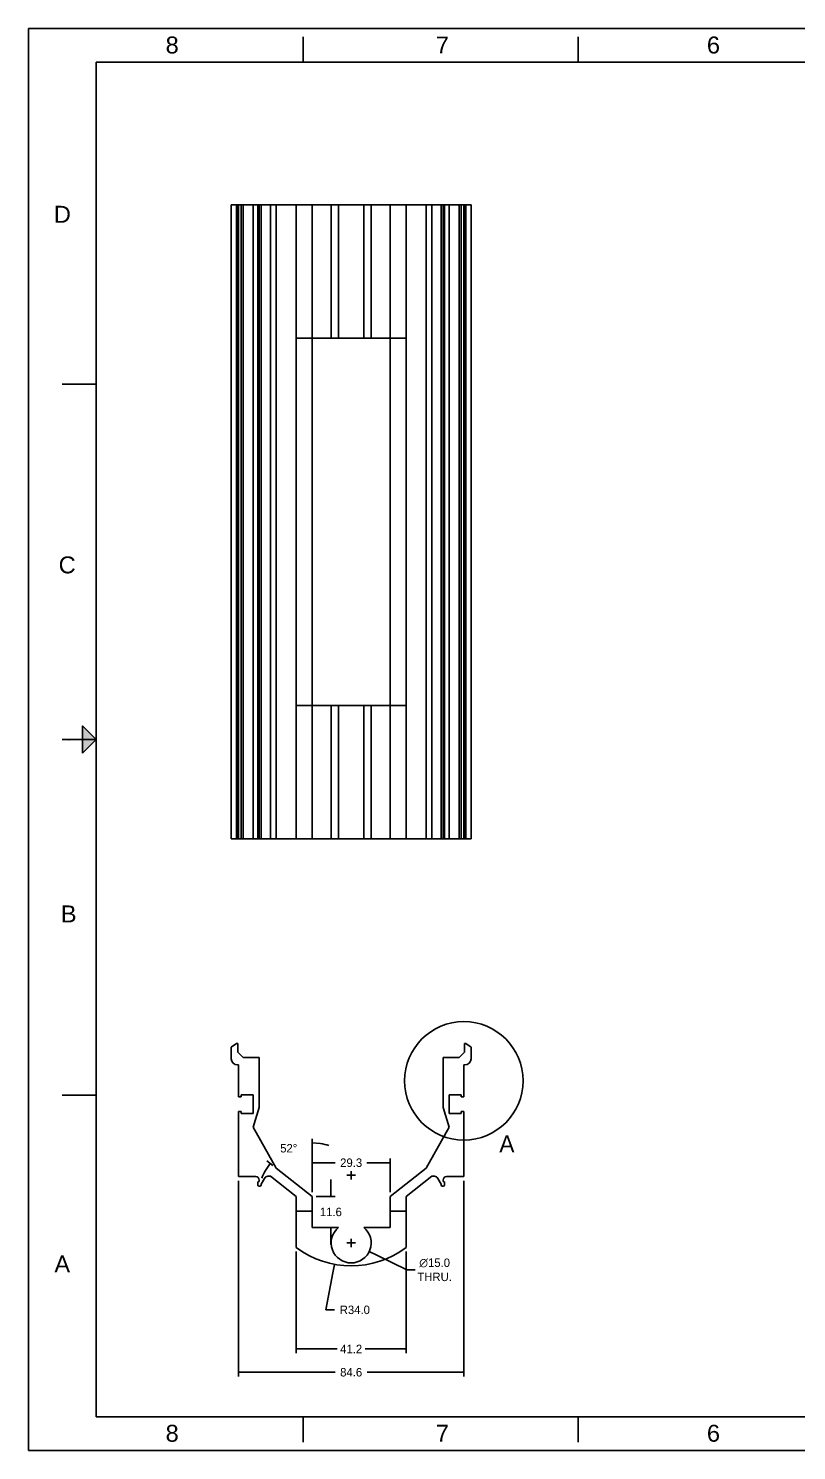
# Model space of a CAD drawing. Header units: millimetres. Extents: x 32 to 857, y 7 to 540.
# Drawn here: x 32 to 320, y 7 to 540 of the extents above; entities that cross this region are included whole.
import ezdxf
from ezdxf.enums import TextEntityAlignment as Align
from ezdxf.lldxf.tags import DXFTag

# ---------------------------------------------------------------- set-up
doc = ezdxf.new("R2010")
doc.units = ezdxf.units.MM
for name, color, linetype in [('DETAIL', 7, 'Continuous'), ('DIMS', 7, 'Continuous'), ('FRONT', 7, 'Continuous'), ('hidden', 7, 'Continuous'), ('TITLE_BLOCK', 7, 'Continuous'), ('visible', 7, 'Continuous')]:
    doc.layers.add(name, color=color, linetype=linetype)
doc.styles.add('arial_ttf', font='ARIAL.TTF')
doc.styles.add('SEACAD_CountryBlueprint', font='CountryBlueprint')
tags = doc.linetypes.add('CENTER2', pattern=[28.575, 19.05, -3.175, 3.175, -3.175]).pattern_tags.tags
tags[10:11] = [DXFTag(74, 4), DXFTag(75, 0), DXFTag(340, '0'), DXFTag(46, 0.0), DXFTag(50, 0.0), DXFTag(44, 0.0), DXFTag(45, 0.0)]
tags[8:9] = [DXFTag(74, 4), DXFTag(75, 0), DXFTag(340, '0'), DXFTag(46, 0.0), DXFTag(50, 0.0), DXFTag(44, 0.0), DXFTag(45, 0.0)]
tags[6:7] = [DXFTag(74, 4), DXFTag(75, 0), DXFTag(340, '0'), DXFTag(46, 0.0), DXFTag(50, 0.0), DXFTag(44, 0.0), DXFTag(45, 0.0)]
tags[4:5] = [DXFTag(74, 4), DXFTag(75, 0), DXFTag(340, '0'), DXFTag(46, 0.0), DXFTag(50, 0.0), DXFTag(44, 0.0), DXFTag(45, 0.0)]
tags = doc.linetypes.add('HIDDEN2', pattern=[4.7625, 3.175, -1.5875]).pattern_tags.tags
tags[6:7] = [DXFTag(74, 4), DXFTag(75, 0), DXFTag(340, '0'), DXFTag(46, 0.0), DXFTag(50, 0.0), DXFTag(44, 0.0), DXFTag(45, 0.0)]
tags[4:5] = [DXFTag(74, 4), DXFTag(75, 0), DXFTag(340, '0'), DXFTag(46, 0.0), DXFTag(50, 0.0), DXFTag(44, 0.0), DXFTag(45, 0.0)]
doc.dimstyles.new('ANSI', dxfattribs={"dimtxt": 3.175, "dimasz": 3.175, "dimexe": 1.5875, "dimexo": 1.5875, "dimgap": 1.5875, "dimtad": 0, "dimtih": 1, "dimtoh": 1, "dimdec": 1, "dimzin": 4, "dimdsep": 46, "dimtxsty": 'SEACAD_CountryBlueprint', "dimblk1": '_SE_FILLED', "dimblk2": '_SE_FILLED', "dimsah": 1, "dimcen": 1.5875, "dimclrd": 136, "dimclre": 136, "dimclrt": 136, "dimadec": 0, "dimazin": 0, "dimtfac": 1, "dimtdec": 1, "dimtofl": 0, "dimtmove": 0, "dimatfit": 3, "dimfxl": 1, "dimtolj": 1, "dimtzin": 4, "dimarcsym": 0})

# ---------------------------------------------------------------- blocks, each defined once
blk = doc.blocks.new('SE1')
at = {"layer": 'DETAIL', "color": 7, "linetype": 'Continuous', "style": 'SEACAD_CountryBlueprint'}
blk.add_text('A', height=6.35, dxfattribs=at).set_placement((208.75, 125.3), align=Align.TOP_LEFT)
blk = doc.blocks.new('SE')
at = {"layer": 'DETAIL', "color": 7, "linetype": 'CENTER2'}
blk.add_circle((195.42, 145.76), 22.22, dxfattribs=at)
at = {"layer": 'DETAIL'}
blk.add_blockref('SE1', (0, 0), dxfattribs=at)
blk = doc.blocks.new('_SE_FILLED')
at = {"color": 0}
blk.add_line((0, 0), (-1, 0), dxfattribs=at)
blk.add_solid([(0, 0), (-1, -0.1665), (-1, 0.1665), (0, 0)], dxfattribs=at)
blk = doc.blocks.new('*D5')
at = {"layer": 'Defpoints', "color": 0, "linetype": 'Continuous'}
for p in [(153.12, 110.33), (146.86, 76.91)]:
    blk.add_point(p, dxfattribs=at)
at = {"layer": 'DIMS', "color": 136, "linetype": 'Continuous', "lineweight": -2}
for p, q in [((151.53, 110.33), (154.71, 110.33)), ((153.12, 108.74), (153.12, 111.92)), ((143.67, 59.84), (146.28, 73.79)), ((146.84, 59.84), (143.67, 59.84))]:
    blk.add_line(p, q, dxfattribs=at)
at = {"layer": 'DIMS', "color": 136, "linetype": 'Continuous', "lineweight": -2, "xscale": 3.175, "yscale": 3.175, "zscale": 3.175, "rotation": 79.39603979131415}
blk.add_blockref('_SE_FILLED', (146.86, 76.91), dxfattribs=at)
at = {"layer": 'DIMS', "color": 136, "linetype": 'Continuous', "lineweight": 25, "insert": (154.5, 59.84), "char_height": 3.175, "attachment_point": 5, "style": 'SEACAD_CountryBlueprint'}
blk.add_mtext('\\A1;\\A1;R34.0', dxfattribs=at)
blk = doc.blocks.new('*D6')
at = {"layer": 'Defpoints', "color": 0, "linetype": 'Continuous'}
for p in [(132.52, 83.28), (173.72, 83.28), (173.72, 45.19)]:
    blk.add_point(p, dxfattribs=at)
at = {"layer": 'DIMS', "color": 136, "linetype": 'Continuous', "lineweight": -2}
for p, q in [((132.52, 81.69), (132.52, 43.6)), ((173.72, 81.7), (173.72, 43.6)), ((135.69, 45.19), (147.86, 45.19)), ((170.54, 45.19), (158.38, 45.19))]:
    blk.add_line(p, q, dxfattribs=at)
at = {"layer": 'DIMS', "color": 136, "linetype": 'Continuous', "lineweight": -2, "xscale": 3.175, "yscale": 3.175, "zscale": 3.175}
for p, rotation in [((132.52, 45.19), 180.0010957173948), ((173.72, 45.19), 0.001095717394836978)]:
    blk.add_blockref('_SE_FILLED', p, dxfattribs=dict(at, rotation=rotation))
at = {"layer": 'DIMS', "color": 136, "linetype": 'Continuous', "lineweight": 25, "insert": (153.12, 45.19), "char_height": 3.175, "attachment_point": 5, "style": 'SEACAD_CountryBlueprint'}
blk.add_mtext('\\A1;\\A1;41.2', dxfattribs=at)
blk = doc.blocks.new('*D7')
at = {"layer": 'Defpoints', "color": 0, "linetype": 'Continuous'}
for p in [(167.79, 115.02), (138.45, 102.38), (167.79, 102.38)]:
    blk.add_point(p, dxfattribs=at)
at = {"layer": 'DIMS', "color": 136, "linetype": 'Continuous', "lineweight": -2}
for p, q in [((138.45, 103.97), (138.45, 116.61)), ((141.62, 115.02), (147.17, 115.02)), ((164.61, 115.02), (159.06, 115.02)), ((167.79, 103.97), (167.79, 116.61))]:
    blk.add_line(p, q, dxfattribs=at)
at = {"layer": 'DIMS', "color": 136, "linetype": 'Continuous', "lineweight": -2, "xscale": 3.175, "yscale": 3.175, "zscale": 3.175, "rotation": 180}
blk.add_blockref('_SE_FILLED', (138.45, 115.02), dxfattribs=at)
at = {"layer": 'DIMS', "color": 136, "linetype": 'Continuous', "lineweight": -2, "xscale": 3.175, "yscale": 3.175, "zscale": 3.175}
blk.add_blockref('_SE_FILLED', (167.79, 115.02), dxfattribs=at)
at = {"layer": 'DIMS', "color": 136, "linetype": 'Continuous', "lineweight": 25, "insert": (153.12, 115.02), "char_height": 3.175, "attachment_point": 5, "style": 'SEACAD_CountryBlueprint'}
blk.add_mtext('\\A1;\\A1;29.3', dxfattribs=at)
blk = doc.blocks.new('*D8')
at = {"layer": 'Defpoints', "color": 0, "linetype": 'Continuous'}
for p in [(132.49, 121.56), (124.97, 112.99), (138.45, 102.39), (138.45, 102.38), (138.45, 102.38)]:
    blk.add_point(p, dxfattribs=at)
at = {"layer": 'DIMS', "color": 136, "linetype": 'Continuous', "lineweight": -2}
for p, q in [((138.45, 103.98), (138.45, 124.05)), ((123.72, 113.98), (121.42, 115.79))]:
    blk.add_line(p, q, dxfattribs=at)
for start, end in [(71.8687, 80.9344), (150.8544, 159.9201)]:
    blk.add_arc((138.45, 102.38), 20.09, start, end, dxfattribs=at)
at = {"layer": 'DIMS', "color": 136, "linetype": 'Continuous', "lineweight": -2, "xscale": 3.175, "yscale": 3.175, "zscale": 3.175}
for p, rotation in [((138.45, 122.47), 175.4671794100435), ((122.66, 114.8), 56.32162680437728)]:
    blk.add_blockref('_SE_FILLED', p, dxfattribs=dict(at, rotation=rotation))
at = {"layer": 'DIMS', "color": 136, "linetype": 'Continuous', "lineweight": 25, "insert": (129.68, 120.45), "char_height": 3.175, "attachment_point": 5, "style": 'SEACAD_CountryBlueprint'}
blk.add_mtext('\\A1;\\A1;52°', dxfattribs=at)
blk = doc.blocks.new('*D9')
at = {"layer": 'Defpoints', "color": 0, "linetype": 'Continuous'}
for p in [(138.45, 102.38), (145.49, 102.38), (138.45, 90.74)]:
    blk.add_point(p, dxfattribs=at)
at = {"layer": 'DIMS', "color": 136, "linetype": 'Continuous', "lineweight": -2}
for p, q in [((145.49, 105.55), (145.49, 108.73)), ((140.04, 102.38), (147.07, 102.38)), ((140.04, 90.74), (147.07, 90.74)), ((145.49, 87.56), (145.49, 84.39))]:
    blk.add_line(p, q, dxfattribs=at)
at = {"layer": 'DIMS', "color": 136, "linetype": 'Continuous', "lineweight": -2, "xscale": 3.175, "yscale": 3.175, "zscale": 3.175}
for p, rotation in [((145.49, 102.38), 270), ((145.49, 90.74), 90)]:
    blk.add_blockref('_SE_FILLED', p, dxfattribs=dict(at, rotation=rotation))
at = {"layer": 'DIMS', "color": 136, "linetype": 'Continuous', "lineweight": 25, "insert": (145.49, 96.56), "char_height": 3.175, "attachment_point": 5, "style": 'SEACAD_CountryBlueprint'}
blk.add_mtext('\\A1;\\A1;11.6', dxfattribs=at)
blk = doc.blocks.new('*D26')
at = {"layer": 'Defpoints', "color": 0, "linetype": 'Continuous'}
for p in [(110.82, 109.86), (195.42, 109.86), (195.42, 36.43)]:
    blk.add_point(p, dxfattribs=at)
at = {"layer": 'DIMS', "color": 136, "linetype": 'Continuous', "lineweight": -2}
for p, q in [((110.82, 108.27), (110.82, 34.84)), ((195.42, 108.27), (195.42, 34.84)), ((113.99, 36.43), (147.07, 36.43)), ((192.24, 36.43), (159.17, 36.43))]:
    blk.add_line(p, q, dxfattribs=at)
at = {"layer": 'DIMS', "color": 136, "linetype": 'Continuous', "lineweight": -2, "xscale": 3.175, "yscale": 3.175, "zscale": 3.175, "rotation": 180}
blk.add_blockref('_SE_FILLED', (110.82, 36.43), dxfattribs=at)
at = {"layer": 'DIMS', "color": 136, "linetype": 'Continuous', "lineweight": -2, "xscale": 3.175, "yscale": 3.175, "zscale": 3.175}
blk.add_blockref('_SE_FILLED', (195.42, 36.43), dxfattribs=at)
at = {"layer": 'DIMS', "color": 136, "linetype": 'Continuous', "lineweight": 25, "insert": (153.12, 36.43), "char_height": 3.175, "attachment_point": 5, "style": 'SEACAD_CountryBlueprint'}
blk.add_mtext('\\A1;\\A1;84.6', dxfattribs=at)
blk = doc.blocks.new('*D28')
at = {"layer": 'Defpoints', "color": 0, "linetype": 'Continuous'}
for p in [(146.36, 88.23), (159.87, 81.69)]:
    blk.add_point(p, dxfattribs=at)
at = {"layer": 'DIMS', "color": 136, "linetype": 'Continuous', "lineweight": -2}
for p, q in [((153.12, 83.38), (153.12, 86.55)), ((151.53, 84.96), (154.71, 84.96)), ((174, 74.86), (162.73, 80.31)), ((177.17, 74.86), (174, 74.86))]:
    blk.add_line(p, q, dxfattribs=at)
at = {"layer": 'DIMS', "color": 136, "linetype": 'Continuous', "lineweight": -2, "xscale": 3.175, "yscale": 3.175, "zscale": 3.175, "rotation": 154.1760477400659}
blk.add_blockref('_SE_FILLED', (159.87, 81.69), dxfattribs=at)
at = {"layer": 'DIMS', "color": 136, "linetype": 'Continuous', "lineweight": 25, "insert": (184.45, 74.86), "char_height": 3.175, "attachment_point": 5, "style": 'SEACAD_CountryBlueprint'}
blk.add_mtext('\\A1;\\A1;∅15.0\\PTHRU.', dxfattribs=at)
blk = doc.blocks.new('SE16')
at = {"layer": 'TITLE_BLOCK', "color": 7, "linetype": 'Continuous'}
for p, q in [((32.943, 21.57), (0.443, 21.57)), ((0.443, 21.57), (0.443, 0.57)), ((4.505, 21.07), (4.505, 21.445)), ((8.568, 21.07), (8.568, 21.445)), ((31.943, 21.07), (1.443, 21.07)), ((1.443, 21.07), (1.443, 1.07)), ((0.943, 16.32), (1.443, 16.32)), ((0.943, 11.07), (1.443, 11.07)), ((1.043, 11.07), (1.243, 11.07)), ((0.943, 5.82), (1.443, 5.82)), ((1.443, 1.07), (31.943, 1.07)), ((4.505, 1.07), (4.505, 0.695)), ((8.568, 1.07), (8.568, 0.695)), ((0.443, 0.57), (32.943, 0.57))]:
    blk.add_line(p, q, dxfattribs=at)
blk.add_lwpolyline([(1.243, 10.87), (1.243, 11.27), (1.443, 11.07), (1.243, 10.87)], close=True, dxfattribs=at)
blk.add_point((1.043, 11.07), dxfattribs=at)
at = {"layer": 'TITLE_BLOCK', "color": 7, "linetype": 'Continuous', "style": 'arial_ttf'}
for s, p in [('8', (2.47, 21.451)), ('7', (6.464, 21.451)), ('6', (10.47, 21.451)), ('D', (0.818, 18.951)), ('C', (0.889, 13.774)), ('B', (0.921, 8.62)), ('A', (0.826, 3.451)), ('8', (2.47, 0.951)), ('7', (6.464, 0.951)), ('6', (10.47, 0.951))]:
    blk.add_text(s, height=0.25, dxfattribs=at).set_placement(p, align=Align.TOP_LEFT)

msp = doc.modelspace()

# ---------------------------------------------------------------- hatches: boundary and pattern name
at = {"layer": 'TITLE_BLOCK', "linetype": 'Continuous'}
msp.add_hatch(color=7, dxfattribs=at).paths.add_polyline_path([(52.28, 268.7), (52.28, 278.86), (57.36, 273.78)])

# ---------------------------------------------------------------- linework, layer by layer
at = {"layer": 'FRONT', "color": 7, "linetype": 'Continuous'}
for p, q in [((110.12, 159.76), (108.12, 158.36)), ((108.12, 158.36), (108.12, 154.06)), ((110.62, 159.76), (110.12, 159.76)), ((110.62, 156.46), (110.62, 159.76)), ((112.62, 154.46), (110.62, 156.46)), ((195.62, 156.46), (193.62, 154.46)), ((196.12, 159.76), (195.62, 159.76)), ((195.62, 159.76), (195.62, 156.46)), ((198.12, 158.36), (196.12, 159.76)), ((198.12, 154.06), (198.12, 158.36)), ((110.41, 151.76), (110.82, 151.76)), ((110.82, 151.76), (110.82, 139.76)), ((118.62, 154.46), (112.62, 154.46)), ((118.62, 135.69), (118.62, 154.46)), ((193.62, 154.46), (187.62, 154.46)), ((187.62, 154.46), (187.62, 135.69)), ((195.42, 139.76), (195.42, 151.76)), ((195.42, 151.76), (195.82, 151.76)), ((110.82, 139.76), (111.82, 139.76)), ((111.82, 139.76), (111.82, 140.51)), ((111.82, 140.51), (116.32, 140.51)), ((116.32, 140.51), (116.32, 133.51)), ((189.92, 133.51), (189.92, 140.51)), ((189.92, 140.51), (194.42, 140.51)), ((194.42, 140.51), (194.42, 139.76)), ((194.42, 139.76), (195.42, 139.76)), ((111.82, 134.26), (110.82, 134.26)), ((110.82, 134.26), (110.82, 109.86)), ((111.82, 133.51), (111.82, 134.26)), ((116.32, 133.51), (111.82, 133.51)), ((116.32, 128.35), (118.62, 135.69)), ((187.62, 135.69), (189.92, 128.35)), ((194.42, 133.51), (189.92, 133.51)), ((195.42, 134.26), (194.42, 134.26)), ((194.42, 134.26), (194.42, 133.51)), ((195.42, 109.86), (195.42, 134.26)), ((124.97, 112.99), (116.32, 128.35)), ((189.92, 128.35), (181.27, 112.99)), ((138.45, 102.38), (124.97, 112.99)), ((181.27, 112.99), (167.79, 102.38)), ((110.82, 109.86), (117.29, 109.86)), ((118.25, 107.86), (118.12, 107.86)), ((118.12, 107.86), (118.12, 106.68)), ((118.62, 108.54), (118.62, 108.23)), ((119.35, 107), (120.54, 109.18)), ((119.35, 106.74), (119.35, 107)), ((121.86, 109.96), (122.89, 109.96)), ((122.89, 109.96), (132.52, 102.38)), ((173.72, 102.38), (183.35, 109.96)), ((183.35, 109.96), (184.37, 109.96)), ((185.7, 109.18), (186.89, 107)), ((186.89, 107), (186.89, 106.74)), ((187.62, 108.23), (187.62, 108.54)), ((188.12, 107.86), (187.98, 107.86)), ((188.12, 106.68), (188.12, 107.86)), ((188.94, 109.86), (195.42, 109.86)), ((118.54, 106.26), (118.87, 106.26)), ((132.52, 102.38), (132.52, 83.28)), ((138.45, 90.74), (138.45, 102.38)), ((167.79, 102.38), (167.79, 90.74)), ((173.72, 83.28), (173.72, 102.38)), ((187.36, 106.26), (187.7, 106.26)), ((148.33, 90.74), (138.45, 90.74)), ((167.79, 90.74), (157.91, 90.74))]:
    msp.add_line(p, q, dxfattribs=at)
at = {"layer": 'FRONT', "color": 7, "linetype": 'HIDDEN2'}
for p, q in [((138.45, 96.83), (132.52, 96.83)), ((173.72, 96.83), (167.79, 96.83))]:
    msp.add_line(p, q, dxfattribs=at)
at = {"layer": 'FRONT', "color": 7, "linetype": 'Continuous'}
for centre, radius, start, end in [((110.41, 154.06), 2.3, 180, 270), ((195.82, 154.06), 2.3, 270, 0), ((117.29, 108.54), 1.32, 0, 90), ((118.54, 106.68), 0.419, 180, 270), ((118.25, 108.23), 0.365, 270, 0), ((118.87, 106.74), 0.476, 270, 0), ((121.86, 108.45), 1.51, 90, 151.3173), ((184.37, 108.45), 1.51, 28.6827, 90), ((187.36, 106.74), 0.476, 180, 270), ((188.94, 108.54), 1.32, 90, 180), ((187.98, 108.23), 0.365, 180, 270), ((187.7, 106.68), 0.419, 270, 0), ((153.12, 84.96), 7.5, 129.6662, 50.3338), ((153.12, 110.33), 34, 232.7087, 307.2935)]:
    msp.add_arc(centre, radius, start, end, dxfattribs=at)
at = {"layer": 'hidden', "color": 7, "linetype": 'HIDDEN2'}
for p, q in [((110.82, 236.58), (110.82, 474.28)), ((111.82, 236.58), (111.82, 474.28)), ((116.32, 236.58), (116.32, 474.28)), ((118.12, 236.58), (118.12, 474.28)), ((119.35, 236.58), (119.35, 474.28)), ((122.89, 236.58), (122.89, 474.28)), ((132.52, 236.58), (132.52, 474.28)), ((145.62, 474.28), (145.62, 424.28)), ((160.62, 424.28), (160.62, 474.28)), ((173.72, 236.58), (173.72, 474.28)), ((183.35, 236.58), (183.35, 474.28)), ((186.89, 236.58), (186.89, 474.28)), ((188.12, 236.58), (188.12, 474.28)), ((189.92, 236.58), (189.92, 474.28)), ((194.42, 236.58), (194.42, 474.28)), ((195.42, 236.58), (195.42, 474.28)), ((138.45, 424.28), (132.52, 424.28)), ((173.72, 424.28), (167.79, 424.28)), ((138.45, 286.58), (132.52, 286.58)), ((145.62, 286.58), (145.62, 236.58)), ((160.62, 236.58), (160.62, 286.58)), ((173.72, 286.58), (167.79, 286.58))]:
    msp.add_line(p, q, dxfattribs=at)
at = {"layer": 'TITLE_BLOCK', "color": 7, "linetype": 'Continuous'}
msp.add_lwpolyline([(52.28, 268.7), (52.28, 278.86), (57.36, 273.78), (52.28, 268.7)], close=True, dxfattribs=at)
msp.add_lwpolyline([(52.28, 268.7), (52.28, 278.86), (57.36, 273.78), (52.28, 268.7)], close=True, dxfattribs=at)
msp.add_lwpolyline([(52.28, 268.7), (52.28, 278.86), (57.36, 273.78), (52.28, 268.7)], close=True, dxfattribs=at)
msp.add_lwpolyline([(52.28, 268.7), (52.28, 278.86), (57.36, 273.78), (52.28, 268.7)], close=True, dxfattribs=at)
at = {"layer": 'visible', "color": 7, "linetype": 'Continuous'}
for p, q in [((110.12, 474.28), (108.12, 474.28)), ((108.12, 236.58), (108.12, 474.28)), ((110.62, 474.28), (110.12, 474.28)), ((110.12, 236.58), (110.12, 474.28)), ((112.62, 474.28), (110.62, 474.28)), ((110.62, 236.58), (110.62, 474.28)), ((118.62, 474.28), (112.62, 474.28)), ((112.62, 236.58), (112.62, 474.28)), ((124.97, 474.28), (118.62, 474.28)), ((118.62, 236.58), (118.62, 474.28)), ((138.45, 474.28), (124.97, 474.28)), ((124.97, 236.58), (124.97, 474.28)), ((138.45, 236.58), (138.45, 474.28)), ((148.33, 474.28), (138.45, 474.28)), ((148.33, 474.28), (157.91, 474.28)), ((148.33, 424.28), (148.33, 474.28)), ((167.79, 474.28), (157.91, 474.28)), ((157.91, 474.28), (157.91, 424.28)), ((181.27, 474.28), (167.79, 474.28)), ((167.79, 236.58), (167.79, 474.28)), ((187.62, 474.28), (181.27, 474.28)), ((181.27, 236.58), (181.27, 474.28)), ((193.62, 474.28), (187.62, 474.28)), ((187.62, 236.58), (187.62, 474.28)), ((195.62, 474.28), (193.62, 474.28)), ((193.62, 236.58), (193.62, 474.28)), ((196.12, 474.28), (195.62, 474.28)), ((195.62, 236.58), (195.62, 474.28)), ((198.12, 474.28), (196.12, 474.28)), ((196.12, 236.58), (196.12, 474.28)), ((198.12, 236.58), (198.12, 474.28)), ((148.33, 424.28), (138.45, 424.28)), ((157.91, 424.28), (148.33, 424.28)), ((167.79, 424.28), (157.91, 424.28)), ((138.45, 286.58), (148.33, 286.58)), ((148.33, 236.58), (148.33, 286.58)), ((148.33, 286.58), (157.91, 286.58)), ((157.91, 286.58), (157.91, 236.58)), ((157.91, 286.58), (167.79, 286.58)), ((110.12, 236.58), (108.12, 236.58)), ((110.62, 236.58), (110.12, 236.58)), ((112.62, 236.58), (110.62, 236.58)), ((118.62, 236.58), (112.62, 236.58)), ((124.97, 236.58), (118.62, 236.58)), ((138.45, 236.58), (124.97, 236.58)), ((148.33, 236.58), (138.45, 236.58)), ((148.33, 236.58), (157.91, 236.58)), ((167.79, 236.58), (157.91, 236.58)), ((181.27, 236.58), (167.79, 236.58)), ((187.62, 236.58), (181.27, 236.58)), ((193.62, 236.58), (187.62, 236.58)), ((195.62, 236.58), (193.62, 236.58)), ((196.12, 236.58), (195.62, 236.58)), ((198.12, 236.58), (196.12, 236.58))]:
    msp.add_line(p, q, dxfattribs=at)

# ---------------------------------------------------------------- block references
at = {"layer": 'DETAIL'}
msp.add_blockref('SE', (0, 0), dxfattribs=at)
at = {"layer": 'TITLE_BLOCK', "color": 0, "xscale": 25.40000000000003, "yscale": 25.40000000000004, "zscale": 25.40000000000003}
msp.add_blockref('SE16', (20.72, -7.41), dxfattribs=at)

# ---------------------------------------------------------------- dimensions: what is measured, and where the dimension line sits
at = {"layer": 'DIMS', "color": 136, "linetype": 'Continuous', "lineweight": 25}
dim = msp.add_angular_dim_2l(base=(132.49, 121.56), line1=((138.45, 102.38), (138.45, 102.39)), line2=((138.45, 102.38), (124.97, 112.99)), text='\\A1;<>', dimstyle='ANSI', dxfattribs=at)
dim.commit()
dim.dimension.update_dxf_attribs({"geometry": '*D8', "text_midpoint": (129.68, 120.45), "dimtype": 162})
for base, p1, p2, angle, picture, middle in [((167.79, 115.02), (138.45, 102.38), (167.79, 102.38), 0, '*D7', (153.12, 115.02)), ((195.42, 36.43), (110.82, 109.86), (195.42, 109.86), 0, '*D26', (153.12, 36.43)), ((145.49, 102.38), (138.45, 90.74), (138.45, 102.38), 90, '*D9', (145.49, 96.56)), ((173.72, 45.19), (132.52, 83.28), (173.72, 83.28), 0.0011, '*D6', (153.12, 45.19))]:
    dim = msp.add_linear_dim(base=base, p1=p1, p2=p2, angle=angle, text='\\A1;<>', dimstyle='ANSI', dxfattribs=at)
    dim.commit()
    dim.dimension.update_dxf_attribs({"geometry": picture, "text_midpoint": middle, "dimtype": 161})
dim = msp.add_radius_dim(center=(153.12, 110.33), mpoint=(146.86, 76.91), text='\\A1;<>', dimstyle='ANSI', dxfattribs=at)
dim.commit()
dim.dimension.update_dxf_attribs({"geometry": '*D5', "text_midpoint": (154.5, 59.84), "dimtype": 164})
dim = msp.add_diameter_dim_2p(p1=(146.36, 88.23), p2=(159.87, 81.69), text='\\A1;<>\\PTHRU.', dimstyle='ANSI', dxfattribs=at)
dim.commit()
dim.dimension.update_dxf_attribs({"geometry": '*D28', "text_midpoint": (184.45, 74.86), "dimtype": 163})

doc.saveas('drawing.dxf')
